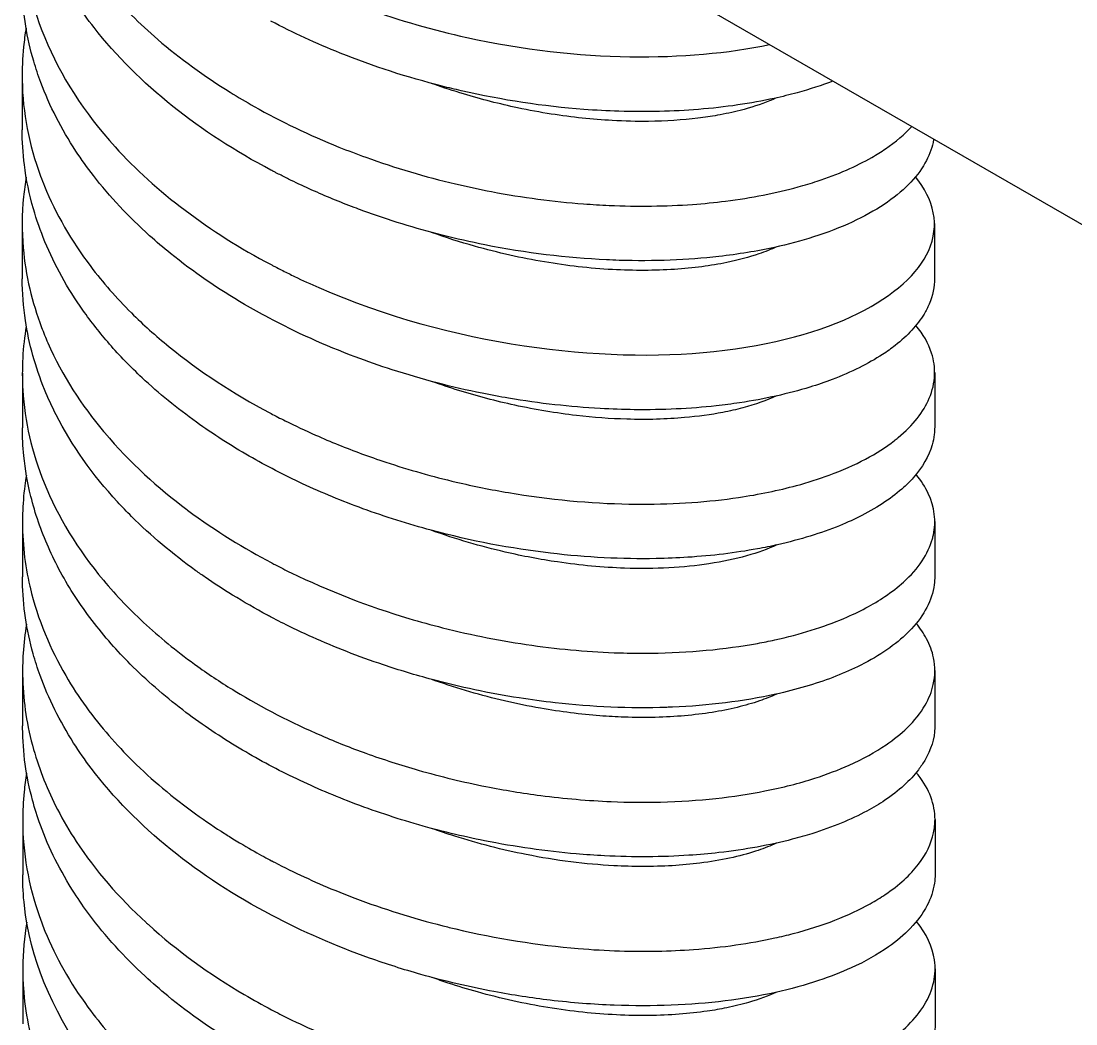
# Model space of a CAD drawing. Header units: millimetres. Extents: x 129 to 6329, y 33 to 3553.
# Drawn here: x 5158.98 to 5182.1, y 3242.32 to 3264.31 of the extents above; entities that cross this region are included whole.
import ezdxf

# ---------------------------------------------------------------- set-up
doc = ezdxf.new("R2010")
doc.units = ezdxf.units.MM
doc.layers.add('vistasIsometricas', color=255, linetype='Continuous')

msp = doc.modelspace()

# ---------------------------------------------------------------- linework, layer by layer
at = {"layer": 'vistasIsometricas', "extrusion": (1e-16, 0.816497, 0.57735)}
for p, q in [((5204.32, 3247.118), (5161.894, 3271.572)), ((5159.004, 3263.123), (5159.005, 3261.927)), ((5159.006, 3259.856), (5159.007, 3258.66)), ((5179.006, 3259.87), (5179.007, 3258.674)), ((5159.009, 3256.588), (5159.009, 3255.392)), ((5179.009, 3256.603), (5179.009, 3255.407)), ((5176.51, 3254.289), (5176.51, 3254.289)), ((5159.011, 3253.321), (5159.012, 3252.125)), ((5179.011, 3253.336), (5179.012, 3252.14)), ((5176.513, 3251.021), (5176.513, 3251.022)), ((5159.013, 3250.054), (5159.014, 3248.858)), ((5179.013, 3250.068), (5179.014, 3248.872)), ((5159.016, 3246.786), (5159.017, 3245.59)), ((5179.016, 3246.801), (5179.017, 3245.605)), ((5176.517, 3244.487), (5176.517, 3244.487)), ((5159.018, 3243.519), (5159.019, 3242.323)), ((5179.018, 3243.533), (5179.019, 3242.338))]:
    msp.add_line(p, q, dxfattribs=at)
at = {"layer": 'vistasIsometricas'}
for points, knots in [([(5159.086, 3270.694), (5159.078, 3270.648), (5159.071, 3270.602), (5159.015, 3270.219), (5158.994, 3269.88), (5159.007, 3269.184), (5159.045, 3268.828), (5159.224, 3267.907), (5159.413, 3267.348), (5159.802, 3266.546), (5159.945, 3266.291), (5160.333, 3265.679), (5160.596, 3265.327), (5161.052, 3264.8), (5161.223, 3264.618), (5161.586, 3264.257), (5161.778, 3264.079), (5162.463, 3263.49), (5162.995, 3263.103), (5163.737, 3262.642), (5163.912, 3262.539), (5164.68, 3262.106), (5165.303, 3261.809), (5166.144, 3261.47), (5166.341, 3261.395), (5167.184, 3261.091), (5167.842, 3260.897), (5168.769, 3260.678), (5169.033, 3260.621), (5169.976, 3260.442), (5170.652, 3260.352), (5171.501, 3260.288), (5171.687, 3260.277), (5172.504, 3260.241), (5173.117, 3260.249), (5173.947, 3260.309), (5174.189, 3260.333), (5174.996, 3260.434), (5175.529, 3260.539), (5176.159, 3260.712), (5176.299, 3260.755), (5176.887, 3260.949), (5177.288, 3261.125), (5177.737, 3261.382), (5177.837, 3261.445), (5178.157, 3261.663), (5178.349, 3261.827), (5178.506, 3261.998)], [0.986588, 0.986588, 0.986588, 0.986588, 0.995663, 0.995663, 1.062539, 1.062539, 1.132872, 1.132872, 1.24574, 1.24574, 1.29946, 1.29946, 1.377256, 1.377256, 1.420042, 1.420042, 1.463668, 1.463668, 1.568956, 1.568956, 1.60051, 1.60051, 1.705451, 1.705451, 1.737147, 1.737147, 1.839999, 1.839999, 1.880782, 1.880782, 1.986033, 1.986033, 2.015789, 2.015789, 2.11807, 2.11807, 2.161433, 2.161433, 2.266738, 2.266738, 2.298101, 2.298101, 2.4029, 2.4029, 2.435297, 2.435297, 2.513008, 2.513008, 2.513008, 2.513008]), ([(5164.459, 3261.042), (5163.681, 3261.452), (5162.958, 3261.92), (5161.645, 3262.969), (5161.064, 3263.548), (5160.44, 3264.349), (5160.307, 3264.534), (5159.873, 3265.194), (5159.62, 3265.683), (5159.365, 3266.352), (5159.308, 3266.521), (5159.106, 3267.21), (5159.02, 3267.737), (5159.001, 3268.332), (5159, 3268.397), (5159, 3268.462)], [0.000013, 0.000013, 0.000013, 0.000013, 0.135193, 0.135193, 0.2734971, 0.2734971, 0.3140471, 0.3140471, 0.4161274, 0.4161274, 0.450289, 0.450289, 0.5546944, 0.5546944, 0.5675356, 0.5675356, 0.5675356, 0.5675356]), ([(5159.09, 3267.425), (5159.036, 3267.11), (5159.006, 3266.791), (5159.002, 3266.47), (5158.981, 3264.793), (5159.673, 3263.059), (5161.043, 3261.55), (5161.933, 3260.57), (5163.103, 3259.686), (5164.46, 3258.971)], [0.10595184, 0.10595184, 0.10595184, 0.10595184, 0.106244967, 0.106244967, 0.106244967, 0.107775212, 0.107775212, 0.107775212, 0.108768727, 0.108768727, 0.108768727, 0.108768727]), ([(5164.456, 3265.506), (5165.806, 3264.794), (5167.289, 3264.275), (5168.753, 3263.95), (5171.221, 3263.403), (5173.592, 3263.424), (5175.389, 3263.793)], [0.097208004, 0.097208004, 0.097208004, 0.097208004, 0.098245838, 0.098245838, 0.098245838, 0.099995369, 0.099995369, 0.099995369, 0.099995369]), ([(5179.007, 3258.674), (5179.007, 3258.483), (5178.967, 3258.291), (5178.855, 3258.03), (5178.818, 3257.958), (5178.63, 3257.646), (5178.418, 3257.414), (5178.056, 3257.13), (5177.963, 3257.063), (5177.553, 3256.796), (5177.184, 3256.612), (5176.605, 3256.392), (5176.441, 3256.335), (5175.803, 3256.14), (5175.288, 3256.024), (5174.564, 3255.915), (5174.392, 3255.893), (5173.649, 3255.812), (5173.048, 3255.783), (5172.177, 3255.793), (5171.927, 3255.801), (5171.019, 3255.852), (5170.347, 3255.926), (5169.475, 3256.074), (5169.282, 3256.11), (5168.428, 3256.283), (5167.768, 3256.455), (5166.845, 3256.752), (5166.573, 3256.847), (5165.649, 3257.195), (5165.014, 3257.481), (5164.231, 3257.897), (5164.054, 3257.996), (5163.3, 3258.438), (5162.756, 3258.811), (5162.099, 3259.342), (5161.947, 3259.471), (5161.337, 3260.02), (5160.923, 3260.461), (5160.43, 3261.1), (5160.302, 3261.278), (5159.864, 3261.945), (5159.606, 3262.448), (5159.356, 3263.119), (5159.304, 3263.274), (5159.109, 3263.941), (5159.025, 3264.459), (5159.004, 3265.052), (5159.002, 3265.123), (5159.002, 3265.195)], [2.189506, 2.189506, 2.189506, 2.189506, 2.270039, 2.270039, 2.301194, 2.301194, 2.405811, 2.405811, 2.439046, 2.439046, 2.542406, 2.542406, 2.580996, 2.580996, 2.685913, 2.685913, 2.71773, 2.71773, 2.820621, 2.820621, 2.861233, 2.861233, 2.966467, 2.966467, 2.996368, 2.996368, 3.098687, 3.098687, 3.141872, 3.141872, 3.247186, 3.247186, 3.278418, 3.278418, 3.383107, 3.383107, 3.416021, 3.416021, 3.519274, 3.519274, 3.558323, 3.558323, 3.66333, 3.66333, 3.69468, 3.69468, 3.797423, 3.797423, 3.811522, 3.811522, 3.811522, 3.811522]), ([(5159.09, 3264.158), (5159.067, 3264.021), (5159.049, 3263.883), (5159.035, 3263.745), (5159.01, 3263.501), (5159, 3263.256), (5159.005, 3263.012), (5159.018, 3262.305), (5159.154, 3261.599), (5159.407, 3260.912), (5159.435, 3260.839), (5159.463, 3260.766), (5159.493, 3260.693), (5159.741, 3260.084), (5160.083, 3259.493), (5160.507, 3258.931), (5160.773, 3258.579), (5161.071, 3258.239), (5161.399, 3257.913), (5161.657, 3257.656), (5161.932, 3257.408), (5162.224, 3257.171), (5162.887, 3256.631), (5163.632, 3256.143), (5164.434, 3255.719), (5164.443, 3255.714), (5164.453, 3255.709), (5164.463, 3255.703)], [0.110019068, 0.110019068, 0.110019068, 0.110019068, 0.110213808, 0.110213808, 0.110213808, 0.110557564, 0.110557564, 0.110557564, 0.111552441, 0.111552441, 0.111552441, 0.111658897, 0.111658897, 0.111658897, 0.112547323, 0.112547323, 0.112547323, 0.113103985, 0.113103985, 0.113103985, 0.113542223, 0.113542223, 0.113542223, 0.114537099, 0.114537099, 0.114537099, 0.114549073, 0.114549073, 0.114549073, 0.114549073]), ([(5176.777, 3262.994), (5176.533, 3262.9), (5176.271, 3262.815), (5175.993, 3262.739), (5175.832, 3262.695), (5175.665, 3262.653), (5175.493, 3262.616), (5174.979, 3262.503), (5174.421, 3262.421), (5173.829, 3262.373), (5173.274, 3262.328), (5172.69, 3262.313), (5172.088, 3262.332), (5171.833, 3262.34), (5171.575, 3262.353), (5171.315, 3262.373), (5170.438, 3262.44), (5169.533, 3262.575), (5168.632, 3262.782), (5168.492, 3262.814), (5168.352, 3262.847), (5168.212, 3262.883), (5167.453, 3263.075), (5166.702, 3263.318), (5165.976, 3263.609), (5165.454, 3263.818), (5164.945, 3264.052), (5164.457, 3264.31)], [0.895662611, 0.895662611, 0.895662611, 0.895662611, 0.896091602, 0.896091602, 0.896091602, 0.896340923, 0.896340923, 0.896340923, 0.89708649, 0.89708649, 0.89708649, 0.897786004, 0.897786004, 0.897786004, 0.898081373, 0.898081373, 0.898081373, 0.899076247, 0.899076247, 0.899076247, 0.899231086, 0.899231086, 0.899231086, 0.90007113, 0.90007113, 0.90007113, 0.900676167, 0.900676167, 0.900676167, 0.900676167]), ([(5175.539, 3262.626), (5175.491, 3262.604), (5175.442, 3262.583), (5175.197, 3262.482), (5174.98, 3262.412), (5174.585, 3262.311), (5174.419, 3262.275), (5174.108, 3262.22), (5173.965, 3262.199), (5173.48, 3262.14), (5173.117, 3262.116), (5172.477, 3262.108), (5172.211, 3262.114), (5171.508, 3262.153), (5171.061, 3262.2), (5170.36, 3262.31), (5170.114, 3262.356), (5169.472, 3262.492), (5169.075, 3262.593), (5168.461, 3262.778), (5168.243, 3262.85), (5168.009, 3262.933), (5167.993, 3262.939), (5167.976, 3262.945)], [-3.7185863, -3.7185863, -3.7185863, -3.7185863, -3.7031921, -3.7031921, -3.6445833, -3.6445833, -3.6060082, -3.6060082, -3.5756068, -3.5756068, -3.5057212, -3.5057212, -3.4587055, -3.4587055, -3.3846746, -3.3846746, -3.3450973, -3.3450973, -3.2823268, -3.2823268, -3.2476945, -3.2476945, -3.2450183, -3.2450183, -3.2450183, -3.2450183]), ([(5179.009, 3255.407), (5179.009, 3255.353), (5179.006, 3255.3), (5178.991, 3255.17), (5178.976, 3255.094), (5178.883, 3254.77), (5178.743, 3254.527), (5178.476, 3254.226), (5178.408, 3254.158), (5178.089, 3253.866), (5177.779, 3253.657), (5177.258, 3253.391), (5177.096, 3253.317), (5176.52, 3253.082), (5176.065, 3252.941), (5175.422, 3252.796), (5175.274, 3252.766), (5174.644, 3252.65), (5174.133, 3252.588), (5173.368, 3252.538), (5173.136, 3252.529), (5172.158, 3252.511), (5171.381, 3252.549), (5169.722, 3252.745), (5168.844, 3252.911), (5167.468, 3253.281), (5166.966, 3253.439), (5166.023, 3253.784), (5165.581, 3253.966), (5164.75, 3254.354), (5164.36, 3254.556), (5163.579, 3255.004), (5163.193, 3255.252), (5162.4, 3255.821), (5162.002, 3256.146), (5161.38, 3256.728), (5161.141, 3256.975), (5160.71, 3257.469), (5160.516, 3257.716), (5159.996, 3258.453), (5159.717, 3258.956), (5159.406, 3259.71), (5159.322, 3259.949), (5159.161, 3260.511), (5159.094, 3260.835), (5159.021, 3261.415), (5159.005, 3261.671), (5159.005, 3261.927)], [0.567322, 0.567322, 0.567322, 0.567322, 0.589794, 0.589794, 0.621871, 0.621871, 0.726733, 0.726733, 0.758183, 0.758183, 0.863477, 0.863477, 0.906959, 0.906959, 1.009212, 1.009212, 1.038799, 1.038799, 1.132439, 1.132439, 1.172043, 1.172043, 1.296746, 1.296746, 1.432069, 1.432069, 1.510852, 1.510852, 1.582952, 1.582952, 1.650357, 1.650357, 1.722588, 1.722588, 1.806482, 1.806482, 1.864849, 1.864849, 1.920006, 1.920006, 2.026002, 2.026002, 2.074429, 2.074429, 2.138818, 2.138818, 2.189354, 2.189354, 2.189354, 2.189354]), ([(5178.987, 3261.72), (5178.983, 3261.697), (5178.978, 3261.673), (5178.973, 3261.65), (5178.94, 3261.496), (5178.881, 3261.344), (5178.796, 3261.194), (5178.613, 3260.872), (5178.31, 3260.565), (5177.898, 3260.29), (5177.486, 3260.015), (5176.965, 3259.772), (5176.353, 3259.577), (5176.084, 3259.491), (5175.797, 3259.415), (5175.495, 3259.348), (5175.112, 3259.264), (5174.703, 3259.197), (5174.275, 3259.148), (5173.591, 3259.071), (5172.855, 3259.041), (5172.09, 3259.064), (5171.998, 3259.067), (5171.906, 3259.071), (5171.814, 3259.075), (5170.949, 3259.116), (5170.049, 3259.225), (5169.148, 3259.404), (5168.837, 3259.466), (5168.525, 3259.537), (5168.214, 3259.616), (5167.626, 3259.765), (5167.042, 3259.944), (5166.472, 3260.153), (5166.409, 3260.175), (5166.347, 3260.199), (5166.284, 3260.222), (5165.969, 3260.341), (5165.659, 3260.47), (5165.354, 3260.606), (5165.202, 3260.675), (5165.051, 3260.745), (5164.902, 3260.818), (5164.827, 3260.854), (5164.753, 3260.891), (5164.679, 3260.929), (5164.642, 3260.947), (5164.605, 3260.966), (5164.569, 3260.985), (5164.546, 3260.997), (5164.523, 3261.009), (5164.5, 3261.021), (5164.486, 3261.028), (5164.461, 3261.041), (5164.459, 3261.042)], [0.887599714, 0.887599714, 0.887599714, 0.887599714, 0.887670454, 0.887670454, 0.887670454, 0.888132626, 0.888132626, 0.888132626, 0.889127496, 0.889127496, 0.889127496, 0.890122369, 0.890122369, 0.890122369, 0.890560625, 0.890560625, 0.890560625, 0.891117269, 0.891117269, 0.891117269, 0.892005711, 0.892005711, 0.892005711, 0.892112139, 0.892112139, 0.892112139, 0.893107014, 0.893107014, 0.893107014, 0.893450796, 0.893450796, 0.893450796, 0.894101902, 0.894101902, 0.894101902, 0.894173339, 0.894173339, 0.894173339, 0.89453461, 0.89453461, 0.89453461, 0.894715246, 0.894715246, 0.894715246, 0.894805564, 0.894805564, 0.894805564, 0.894850723, 0.894850723, 0.894850723, 0.894878959, 0.894878959, 0.894878959, 0.894895882, 0.894895882, 0.894895882, 0.894895882]), ([(5159.093, 3260.891), (5159.068, 3260.746), (5159.049, 3260.602), (5159.035, 3260.459), (5158.998, 3260.078), (5158.997, 3259.705), (5159.028, 3259.342), (5159.08, 3258.727), (5159.222, 3258.142), (5159.429, 3257.595), (5159.472, 3257.481), (5159.518, 3257.368), (5159.567, 3257.256), (5159.884, 3256.533), (5160.312, 3255.883), (5160.791, 3255.309), (5160.798, 3255.301), (5160.805, 3255.293), (5160.811, 3255.286), (5161.367, 3254.625), (5161.991, 3254.068), (5162.613, 3253.602), (5162.619, 3253.597), (5162.625, 3253.592), (5162.631, 3253.588), (5163.259, 3253.119), (5163.886, 3252.742), (5164.465, 3252.436)], [0.112661542, 0.112661542, 0.112661542, 0.112661542, 0.112920022, 0.112920022, 0.112920022, 0.113607846, 0.113607846, 0.113607846, 0.114772357, 0.114772357, 0.114772357, 0.115016169, 0.115016169, 0.115016169, 0.11660259, 0.11660259, 0.11660259, 0.116624693, 0.116624693, 0.116624693, 0.118458858, 0.118458858, 0.118458858, 0.118477029, 0.118477029, 0.118477029, 0.120329365, 0.120329365, 0.120329365, 0.120329365]), ([(5164.46, 3258.971), (5164.48, 3258.961), (5164.503, 3258.948), (5164.524, 3258.937), (5164.546, 3258.926), (5164.567, 3258.915), (5164.589, 3258.904), (5164.632, 3258.882), (5164.675, 3258.86), (5164.718, 3258.838), (5164.804, 3258.795), (5164.891, 3258.752), (5164.978, 3258.71), (5165.153, 3258.626), (5165.329, 3258.545), (5165.507, 3258.468), (5168.427, 3257.192), (5171.699, 3256.805), (5174.167, 3257.065), (5176.755, 3257.337), (5178.434, 3258.281), (5178.877, 3259.279), (5179.123, 3259.834), (5178.998, 3260.396), (5178.587, 3260.898)], [0.108768727, 0.108768727, 0.108768727, 0.108768727, 0.108782794, 0.108782794, 0.108782794, 0.10879686, 0.10879686, 0.10879686, 0.108824994, 0.108824994, 0.108824994, 0.108881261, 0.108881261, 0.108881261, 0.108993795, 0.108993795, 0.108993795, 0.110841659, 0.110841659, 0.110841659, 0.112778922, 0.112778922, 0.112778922, 0.113854681, 0.113854681, 0.113854681, 0.113854681]), ([(5175.541, 3259.359), (5175.423, 3259.304), (5175.295, 3259.253), (5174.944, 3259.133), (5174.709, 3259.069), (5174.104, 3258.944), (5173.718, 3258.893), (5172.876, 3258.838), (5172.421, 3258.835), (5171.699, 3258.875), (5171.448, 3258.896), (5170.952, 3258.953), (5170.707, 3258.987), (5169.952, 3259.114), (5169.437, 3259.229), (5168.606, 3259.464), (5168.291, 3259.565), (5167.978, 3259.677)], [-6.8315888, -6.8315888, -6.8315888, -6.8315888, -6.7933921, -6.7933921, -6.7344806, -6.7344806, -6.6540467, -6.6540467, -6.5717981, -6.5717981, -6.5296621, -6.5296621, -6.4896016, -6.4896016, -6.4078984, -6.4078984, -6.3578935, -6.3578935, -6.3578935, -6.3578935]), ([(5164.466, 3251.24), (5164.452, 3251.248), (5164.408, 3251.271), (5164.38, 3251.286), (5164.118, 3251.426), (5163.863, 3251.573), (5163.615, 3251.726), (5163.41, 3251.851), (5163.211, 3251.981), (5163.017, 3252.116), (5162.949, 3252.162), (5162.882, 3252.21), (5162.815, 3252.258), (5162.301, 3252.627), (5161.827, 3253.026), (5161.402, 3253.45), (5161.297, 3253.554), (5161.195, 3253.66), (5161.096, 3253.768), (5160.545, 3254.366), (5160.09, 3255.008), (5159.75, 3255.677), (5159.657, 3255.859), (5159.572, 3256.044), (5159.496, 3256.23), (5159.294, 3256.725), (5159.153, 3257.233), (5159.076, 3257.744), (5159.03, 3258.049), (5159.007, 3258.354), (5159.007, 3258.66)], [0.877554842, 0.877554842, 0.877554842, 0.877554842, 0.877590622, 0.877590622, 0.877590622, 0.877916111, 0.877916111, 0.877916111, 0.878183859, 0.878183859, 0.878183859, 0.878277382, 0.878277382, 0.878277382, 0.878999924, 0.878999924, 0.878999924, 0.879178731, 0.879178731, 0.879178731, 0.880173595, 0.880173595, 0.880173595, 0.880445009, 0.880445009, 0.880445009, 0.881168475, 0.881168475, 0.881168475, 0.881598385, 0.881598385, 0.881598385, 0.881598385]), ([(5159.095, 3257.624), (5159.017, 3257.158), (5158.991, 3256.689), (5159.061, 3255.533), (5159.218, 3254.85), (5159.787, 3253.441), (5160.224, 3252.725), (5161.07, 3251.71), (5161.387, 3251.381), (5162.079, 3250.747), (5162.455, 3250.444), (5163.118, 3249.971), (5163.391, 3249.791), (5164.27, 3249.256), (5164.904, 3248.93), (5165.885, 3248.505), (5166.21, 3248.376), (5166.918, 3248.121), (5167.302, 3247.997), (5168.181, 3247.746), (5168.676, 3247.626), (5169.573, 3247.448), (5169.974, 3247.383), (5170.895, 3247.263), (5171.412, 3247.219), (5172.285, 3247.182), (5172.646, 3247.179), (5173.417, 3247.198), (5173.822, 3247.225), (5174.586, 3247.307), (5174.945, 3247.362), (5175.677, 3247.507), (5176.043, 3247.601), (5176.65, 3247.796), (5176.902, 3247.892), (5177.438, 3248.132), (5177.708, 3248.281), (5178.117, 3248.56), (5178.271, 3248.685), (5178.568, 3248.973), (5178.7, 3249.139), (5178.884, 3249.458), (5178.944, 3249.609), (5179.023, 3249.958), (5179.025, 3250.156), (5178.954, 3250.492), (5178.903, 3250.631), (5178.769, 3250.882), (5178.694, 3250.994), (5178.604, 3251.104)], [0.986357, 0.986357, 0.986357, 0.986357, 1.078841, 1.078841, 1.214679, 1.214679, 1.367077, 1.367077, 1.444805, 1.444805, 1.523408, 1.523408, 1.575024, 1.575024, 1.684104, 1.684104, 1.736778, 1.736778, 1.797217, 1.797217, 1.873917, 1.873917, 1.936038, 1.936038, 2.017851, 2.017851, 2.077299, 2.077299, 2.147879, 2.147879, 2.21573, 2.21573, 2.293278, 2.293278, 2.354836, 2.354836, 2.435478, 2.435478, 2.495391, 2.495391, 2.569247, 2.569247, 2.633644, 2.633644, 2.716414, 2.716414, 2.775543, 2.775543, 2.824715, 2.824715, 2.824715, 2.824715]), ([(5164.463, 3255.703), (5164.546, 3255.659), (5164.667, 3255.597), (5164.771, 3255.546), (5164.989, 3255.437), (5165.211, 3255.332), (5165.436, 3255.233), (5165.767, 3255.086), (5166.104, 3254.951), (5166.444, 3254.825), (5166.62, 3254.761), (5166.798, 3254.699), (5166.976, 3254.64), (5167.486, 3254.47), (5168.003, 3254.325), (5168.519, 3254.203), (5168.902, 3254.113), (5169.285, 3254.036), (5169.665, 3253.971), (5170.57, 3253.817), (5171.461, 3253.736), (5172.306, 3253.721), (5172.399, 3253.719), (5172.49, 3253.718), (5172.581, 3253.718), (5173.337, 3253.717), (5174.052, 3253.769), (5174.708, 3253.865), (5175.161, 3253.932), (5175.585, 3254.02), (5175.977, 3254.127), (5176.231, 3254.195), (5176.471, 3254.272), (5176.696, 3254.355), (5177.276, 3254.569), (5177.757, 3254.827), (5178.125, 3255.111), (5178.153, 3255.133), (5178.181, 3255.156), (5178.208, 3255.178), (5178.537, 3255.449), (5178.765, 3255.741), (5178.891, 3256.04), (5178.962, 3256.208), (5179.001, 3256.379), (5179.007, 3256.549), (5179.014, 3256.711), (5178.991, 3256.873), (5178.94, 3257.032), (5178.873, 3257.24), (5178.759, 3257.444), (5178.599, 3257.638)], [0.114549073, 0.114549073, 0.114549073, 0.114549073, 0.114652402, 0.114652402, 0.114652402, 0.11487084, 0.11487084, 0.11487084, 0.115192606, 0.115192606, 0.115192606, 0.115358992, 0.115358992, 0.115358992, 0.115836138, 0.115836138, 0.115836138, 0.116189527, 0.116189527, 0.116189527, 0.117031299, 0.117031299, 0.117031299, 0.117123202, 0.117123202, 0.117123202, 0.117884797, 0.117884797, 0.117884797, 0.118410267, 0.118410267, 0.118410267, 0.118750529, 0.118750529, 0.118750529, 0.119629008, 0.119629008, 0.119629008, 0.119697331, 0.119697331, 0.119697331, 0.120520836, 0.120520836, 0.120520836, 0.120984396, 0.120984396, 0.120984396, 0.121426658, 0.121426658, 0.121426658, 0.122003909, 0.122003909, 0.122003909, 0.122003909]), ([(5175.544, 3256.091), (5175.328, 3255.992), (5175.079, 3255.904), (5174.662, 3255.793), (5174.516, 3255.76), (5174.103, 3255.68), (5173.823, 3255.642), (5173.131, 3255.58), (5172.706, 3255.568), (5171.903, 3255.592), (5171.534, 3255.618), (5170.713, 3255.714), (5170.261, 3255.789), (5169.395, 3255.976), (5168.984, 3256.084), (5168.376, 3256.273), (5168.177, 3256.339), (5167.98, 3256.41)], [-7.4536313, -7.4536313, -7.4536313, -7.4536313, -7.3840458, -7.3840458, -7.3495131, -7.3495131, -7.2906219, -7.2906219, -7.2120391, -7.2120391, -7.1494236, -7.1494236, -7.0764444, -7.0764444, -7.0115208, -7.0115208, -6.9799334, -6.9799334, -6.9799334, -6.9799334]), ([(5179.014, 3248.872), (5179.014, 3248.855), (5179.014, 3248.838), (5179.004, 3248.576), (5178.929, 3248.334), (5178.75, 3248.03), (5178.704, 3247.962), (5178.472, 3247.659), (5178.225, 3247.433), (5177.794, 3247.144), (5177.663, 3247.066), (5177.175, 3246.803), (5176.771, 3246.635), (5176.178, 3246.45), (5176.035, 3246.409), (5175.394, 3246.242), (5174.856, 3246.143), (5174.065, 3246.054), (5173.846, 3246.034), (5173.031, 3245.981), (5172.41, 3245.976), (5171.563, 3246.019), (5171.356, 3246.033), (5170.487, 3246.108), (5169.814, 3246.204), (5168.895, 3246.388), (5168.653, 3246.441), (5168.138, 3246.566), (5167.866, 3246.638), (5167.102, 3246.862), (5166.615, 3247.027), (5165.704, 3247.382), (5165.281, 3247.567), (5164.462, 3247.968), (5164.069, 3248.183), (5163.282, 3248.661), (5162.893, 3248.926), (5162.111, 3249.523), (5161.727, 3249.859), (5161.23, 3250.357), (5161.09, 3250.506), (5160.662, 3250.992), (5160.398, 3251.338), (5159.938, 3252.045), (5159.742, 3252.405), (5159.417, 3253.139), (5159.289, 3253.512), (5159.122, 3254.184), (5159.071, 3254.48), (5159.02, 3254.983), (5159.01, 3255.188), (5159.009, 3255.392)], [0.567442, 0.567442, 0.567442, 0.567442, 0.574716, 0.574716, 0.677076, 0.677076, 0.706714, 0.706714, 0.811988, 0.811988, 0.853068, 0.853068, 0.955851, 0.955851, 0.987336, 0.987336, 1.092314, 1.092314, 1.131231, 1.131231, 1.234513, 1.234513, 1.26752, 1.26752, 1.372184, 1.372184, 1.409689, 1.409689, 1.451958, 1.451958, 1.529097, 1.529097, 1.599086, 1.599086, 1.668199, 1.668199, 1.742867, 1.742867, 1.827074, 1.827074, 1.86195, 1.86195, 1.938823, 1.938823, 2.014405, 2.014405, 2.089918, 2.089918, 2.148788, 2.148788, 2.189224, 2.189224, 2.189224, 2.189224]), ([(5164.465, 3252.436), (5164.475, 3252.431), (5164.518, 3252.408), (5164.544, 3252.395), (5164.661, 3252.334), (5164.779, 3252.274), (5164.899, 3252.216), (5165.72, 3251.816), (5166.592, 3251.479), (5167.483, 3251.213), (5167.728, 3251.14), (5167.974, 3251.072), (5168.221, 3251.009), (5168.872, 3250.844), (5169.529, 3250.716), (5170.179, 3250.624), (5170.829, 3250.532), (5171.473, 3250.478), (5172.096, 3250.458), (5172.33, 3250.451), (5172.561, 3250.449), (5172.789, 3250.451), (5173.623, 3250.461), (5174.411, 3250.536), (5175.125, 3250.667), (5175.253, 3250.69), (5175.378, 3250.715), (5175.502, 3250.742), (5176.064, 3250.866), (5176.573, 3251.025), (5177.016, 3251.213), (5177.358, 3251.358), (5177.66, 3251.519), (5177.919, 3251.694), (5178.069, 3251.795), (5178.205, 3251.901), (5178.326, 3252.01), (5178.654, 3252.307), (5178.867, 3252.63), (5178.959, 3252.96), (5178.967, 3252.988), (5178.974, 3253.016), (5178.98, 3253.044), (5179.045, 3253.346), (5179.008, 3253.654), (5178.869, 3253.951), (5178.803, 3254.094), (5178.713, 3254.234), (5178.601, 3254.371)], [0.120329367, 0.120329367, 0.120329367, 0.120329367, 0.120361973, 0.120361973, 0.120361973, 0.120506342, 0.120506342, 0.120506342, 0.121501215, 0.121501215, 0.121501215, 0.121774453, 0.121774453, 0.121774453, 0.122496094, 0.122496094, 0.122496094, 0.123219541, 0.123219541, 0.123219541, 0.123490967, 0.123490967, 0.123490967, 0.124485834, 0.124485834, 0.124485834, 0.124664629, 0.124664629, 0.124664629, 0.125480711, 0.125480711, 0.125480711, 0.126109716, 0.126109716, 0.126109716, 0.126475594, 0.126475594, 0.126475594, 0.127470461, 0.127470461, 0.127470461, 0.127554804, 0.127554804, 0.127554804, 0.128465333, 0.128465333, 0.128465333, 0.128902271, 0.128902271, 0.128902271, 0.128902271]), ([(5159.098, 3254.357), (5159.084, 3254.278), (5159.073, 3254.2), (5159.063, 3254.122), (5159.036, 3253.915), (5159.02, 3253.711), (5159.014, 3253.51), (5158.998, 3252.984), (5159.05, 3252.481), (5159.153, 3252.006), (5159.161, 3251.969), (5159.169, 3251.931), (5159.178, 3251.895), (5159.346, 3251.181), (5159.625, 3250.534), (5159.96, 3249.96), (5160.1, 3249.718), (5160.251, 3249.489), (5160.408, 3249.273), (5160.73, 3248.828), (5161.078, 3248.436), (5161.424, 3248.093), (5161.644, 3247.874), (5161.865, 3247.676), (5162.079, 3247.495), (5162.581, 3247.072), (5163.049, 3246.747), (5163.439, 3246.499), (5163.477, 3246.475), (5163.514, 3246.452), (5163.55, 3246.429), (5163.961, 3246.173), (5164.276, 3246.004), (5164.47, 3245.901)], [0.122450322, 0.122450322, 0.122450322, 0.122450322, 0.12258292, 0.12258292, 0.12258292, 0.122935519, 0.122935519, 0.122935519, 0.123858092, 0.123858092, 0.123858092, 0.123930463, 0.123930463, 0.123930463, 0.125330343, 0.125330343, 0.125330343, 0.125920352, 0.125920352, 0.125920352, 0.127135406, 0.127135406, 0.127135406, 0.12791024, 0.12791024, 0.12791024, 0.129725741, 0.129725741, 0.129725741, 0.129900128, 0.129900128, 0.129900128, 0.131890016, 0.131890016, 0.131890016, 0.131890016]), ([(5175.546, 3252.824), (5175.352, 3252.735), (5175.132, 3252.655), (5174.636, 3252.515), (5174.36, 3252.456), (5173.509, 3252.328), (5172.885, 3252.292), (5171.739, 3252.331), (5171.246, 3252.376), (5170.364, 3252.506), (5169.981, 3252.578), (5169.057, 3252.793), (5168.516, 3252.951), (5167.982, 3253.143)], [-8.0766285, -8.0766285, -8.0766285, -8.0766285, -8.0140838, -8.0140838, -7.9501352, -7.9501352, -7.8318198, -7.8318198, -7.7494361, -7.7494361, -7.6881667, -7.6881667, -7.6026352, -7.6026352, -7.6026352, -7.6026352]), ([(5164.471, 3244.705), (5163.671, 3245.127), (5162.93, 3245.608), (5161.591, 3246.69), (5161.003, 3247.288), (5160.382, 3248.109), (5160.253, 3248.294), (5159.827, 3248.961), (5159.581, 3249.456), (5159.341, 3250.121), (5159.29, 3250.279), (5159.1, 3250.962), (5159.022, 3251.491), (5159.012, 3252.057), (5159.012, 3252.091), (5159.012, 3252.125)], [0.0000161, 0.0000161, 0.0000161, 0.0000161, 0.1388909, 0.1388909, 0.2806852, 0.2806852, 0.3210322, 0.3210322, 0.4239825, 0.4239825, 0.4559895, 0.4559895, 0.5608657, 0.5608657, 0.5675713, 0.5675713, 0.5675713, 0.5675713]), ([(5179.012, 3252.14), (5179.012, 3252.077), (5179.007, 3252.014), (5178.999, 3251.952), (5178.952, 3251.612), (5178.778, 3251.284), (5178.501, 3250.986), (5178.46, 3250.942), (5178.416, 3250.898), (5178.37, 3250.854), (5178.092, 3250.592), (5177.733, 3250.356), (5177.314, 3250.152), (5176.972, 3249.986), (5176.59, 3249.841), (5176.18, 3249.72), (5175.968, 3249.657), (5175.749, 3249.601), (5175.523, 3249.551), (5174.814, 3249.394), (5174.046, 3249.3), (5173.26, 3249.268), (5173.219, 3249.266), (5173.178, 3249.265), (5173.137, 3249.263), (5172.325, 3249.236), (5171.497, 3249.273), (5170.688, 3249.364), (5170.422, 3249.394), (5170.158, 3249.429), (5169.898, 3249.47), (5169.24, 3249.573), (5168.602, 3249.71), (5167.993, 3249.873), (5167.625, 3249.971), (5167.268, 3250.079), (5166.924, 3250.195), (5166.373, 3250.379), (5165.855, 3250.583), (5165.373, 3250.799), (5165.055, 3250.941), (5164.753, 3251.089), (5164.466, 3251.24)], [0.8671787, 0.8671787, 0.8671787, 0.8671787, 0.86737681, 0.86737681, 0.86737681, 0.86846201, 0.86846201, 0.86846201, 0.86862415, 0.86862415, 0.86862415, 0.86960749, 0.86960749, 0.86960749, 0.87041028, 0.87041028, 0.87041028, 0.87082454, 0.87082454, 0.87082454, 0.87212851, 0.87212851, 0.87212851, 0.87219642, 0.87219642, 0.87219642, 0.87354124, 0.87354124, 0.87354124, 0.87398256, 0.87398256, 0.87398256, 0.87509555, 0.87509555, 0.87509555, 0.8757687, 0.8757687, 0.8757687, 0.87684509, 0.87684509, 0.87684509, 0.87755484, 0.87755484, 0.87755484, 0.87755484]), ([(5159.1, 3251.089), (5159.064, 3250.877), (5159.04, 3250.664), (5159.026, 3250.453), (5159.014, 3250.264), (5159.011, 3250.076), (5159.016, 3249.889), (5159.03, 3249.365), (5159.111, 3248.846), (5159.255, 3248.341), (5159.382, 3247.89), (5159.559, 3247.449), (5159.78, 3247.023), (5159.904, 3246.784), (5160.042, 3246.55), (5160.192, 3246.321), (5160.611, 3245.684), (5161.129, 3245.089), (5161.72, 3244.545), (5161.737, 3244.53), (5161.754, 3244.515), (5161.771, 3244.499), (5162.401, 3243.927), (5163.114, 3243.414), (5163.875, 3242.966), (5164.071, 3242.851), (5164.27, 3242.74), (5164.472, 3242.634)], [0.132218415, 0.132218415, 0.132218415, 0.132218415, 0.132558443, 0.132558443, 0.132558443, 0.132861102, 0.132861102, 0.132861102, 0.133707895, 0.133707895, 0.133707895, 0.134464205, 0.134464205, 0.134464205, 0.134887741, 0.134887741, 0.134887741, 0.136067307, 0.136067307, 0.136067307, 0.136100512, 0.136100512, 0.136100512, 0.137349154, 0.137349154, 0.137349154, 0.13767041, 0.13767041, 0.13767041, 0.13767041]), ([(5175.548, 3249.556), (5175.431, 3249.502), (5175.303, 3249.452), (5175.014, 3249.352), (5174.851, 3249.305), (5174.332, 3249.179), (5173.947, 3249.117), (5173.114, 3249.044), (5172.669, 3249.032), (5172.026, 3249.055), (5171.85, 3249.064), (5171.248, 3249.111), (5170.812, 3249.166), (5170.105, 3249.289), (5169.841, 3249.344), (5169.07, 3249.524), (5168.562, 3249.671), (5168.035, 3249.857), (5168.01, 3249.866), (5167.985, 3249.875)], [-6.208277, -6.208277, -6.208277, -6.208277, -6.1703116, -6.1703116, -6.1281864, -6.1281864, -6.0450106, -6.0450106, -5.9629459, -5.9629459, -5.9325595, -5.9325595, -5.8610089, -5.8610089, -5.8187768, -5.8187768, -5.7385775, -5.7385775, -5.7345965, -5.7345965, -5.7345965, -5.7345965]), ([(5179.019, 3242.338), (5179.019, 3242.143), (5178.978, 3241.949), (5178.857, 3241.672), (5178.811, 3241.586), (5178.603, 3241.263), (5178.384, 3241.033), (5178.01, 3240.751), (5177.913, 3240.684), (5177.49, 3240.419), (5177.114, 3240.238), (5176.526, 3240.023), (5176.361, 3239.969), (5175.718, 3239.779), (5175.198, 3239.667), (5174.465, 3239.564), (5174.288, 3239.543), (5173.535, 3239.468), (5172.929, 3239.443), (5172.057, 3239.46), (5171.811, 3239.47), (5170.905, 3239.527), (5170.233, 3239.607), (5169.357, 3239.761), (5169.159, 3239.8), (5168.298, 3239.981), (5167.638, 3240.158), (5166.722, 3240.462), (5166.457, 3240.557), (5165.542, 3240.91), (5164.911, 3241.199), (5164.136, 3241.62), (5163.965, 3241.717), (5163.224, 3242.159), (5162.688, 3242.533), (5162.025, 3243.077), (5161.859, 3243.222), (5161.239, 3243.794), (5160.831, 3244.244), (5160.364, 3244.872), (5160.254, 3245.03), (5159.841, 3245.672), (5159.591, 3246.171), (5159.339, 3246.864), (5159.281, 3247.046), (5159.092, 3247.752), (5159.019, 3248.28), (5159.014, 3248.826), (5159.014, 3248.842), (5159.014, 3248.858)], [2.189774, 2.189774, 2.189774, 2.189774, 2.271369, 2.271369, 2.308355, 2.308355, 2.412889, 2.412889, 2.446497, 2.446497, 2.549984, 2.549984, 2.588042, 2.588042, 2.692844, 2.692844, 2.725228, 2.725228, 2.828307, 2.828307, 2.868108, 2.868108, 2.97324, 2.97324, 3.003864, 3.003864, 3.106388, 3.106388, 3.14864, 3.14864, 3.25397, 3.25397, 3.284508, 3.284508, 3.388413, 3.388413, 3.424714, 3.424714, 3.529057, 3.529057, 3.563502, 3.563502, 3.667267, 3.667267, 3.704157, 3.704157, 3.808666, 3.808666, 3.811797, 3.811797, 3.811797, 3.811797]), ([(5159.102, 3247.822), (5159.079, 3247.684), (5159.061, 3247.546), (5159.047, 3247.408), (5159.026, 3247.2), (5159.015, 3246.991), (5159.016, 3246.782), (5159.017, 3246.075), (5159.14, 3245.368), (5159.382, 3244.68), (5159.42, 3244.571), (5159.461, 3244.463), (5159.505, 3244.356), (5159.739, 3243.782), (5160.056, 3243.223), (5160.448, 3242.69), (5160.731, 3242.304), (5161.054, 3241.931), (5161.411, 3241.576), (5161.639, 3241.349), (5161.881, 3241.129), (5162.136, 3240.916), (5162.713, 3240.436), (5163.354, 3239.996), (5164.043, 3239.603), (5164.114, 3239.563), (5164.185, 3239.523), (5164.257, 3239.483), (5164.28, 3239.471), (5164.302, 3239.459), (5164.325, 3239.447), (5164.338, 3239.439), (5164.352, 3239.432), (5164.366, 3239.425), (5164.384, 3239.415), (5164.402, 3239.405), (5164.42, 3239.396), (5164.438, 3239.386), (5164.47, 3239.369), (5164.475, 3239.367)], [0.138920764, 0.138920764, 0.138920764, 0.138920764, 0.139115502, 0.139115502, 0.139115502, 0.139409012, 0.139409012, 0.139409012, 0.140403887, 0.140403887, 0.140403887, 0.140560589, 0.140560589, 0.140560589, 0.14139877, 0.14139877, 0.14139877, 0.142005675, 0.142005675, 0.142005675, 0.142393655, 0.142393655, 0.142393655, 0.143270126, 0.143270126, 0.143270126, 0.143360444, 0.143360444, 0.143360444, 0.143388537, 0.143388537, 0.143388537, 0.143405603, 0.143405603, 0.143405603, 0.143428183, 0.143428183, 0.143428183, 0.143450762, 0.143450762, 0.143450762, 0.143450762]), ([(5164.47, 3245.901), (5164.473, 3245.9), (5164.514, 3245.878), (5164.536, 3245.867), (5164.964, 3245.644), (5165.406, 3245.439), (5165.86, 3245.253), (5166.004, 3245.194), (5166.149, 3245.137), (5166.295, 3245.081), (5166.925, 3244.843), (5167.573, 3244.64), (5168.225, 3244.475), (5168.32, 3244.451), (5168.414, 3244.428), (5168.509, 3244.405), (5169.409, 3244.192), (5170.316, 3244.049), (5171.195, 3243.976), (5171.501, 3243.95), (5171.803, 3243.933), (5172.101, 3243.924), (5172.66, 3243.906), (5173.204, 3243.917), (5173.723, 3243.955), (5174.359, 3244.001), (5174.958, 3244.087), (5175.506, 3244.208), (5175.644, 3244.238), (5175.778, 3244.27), (5175.908, 3244.304), (5176.561, 3244.475), (5177.13, 3244.698), (5177.593, 3244.957), (5177.71, 3245.022), (5177.82, 3245.089), (5177.924, 3245.159), (5178.23, 3245.365), (5178.475, 3245.589), (5178.654, 3245.824), (5178.824, 3246.045), (5178.934, 3246.276), (5178.984, 3246.509), (5179.005, 3246.607), (5179.016, 3246.705), (5179.016, 3246.803), (5179.015, 3247.135), (5178.892, 3247.467), (5178.65, 3247.781), (5178.636, 3247.799), (5178.621, 3247.818), (5178.606, 3247.836)], [0.131890028, 0.131890028, 0.131890028, 0.131890028, 0.131917474, 0.131917474, 0.131917474, 0.132444891, 0.132444891, 0.132444891, 0.132612563, 0.132612563, 0.132612563, 0.13333511, 0.13333511, 0.13333511, 0.133439763, 0.133439763, 0.133439763, 0.134434629, 0.134434629, 0.134434629, 0.134780204, 0.134780204, 0.134780204, 0.135429518, 0.135429518, 0.135429518, 0.136225299, 0.136225299, 0.136225299, 0.136424385, 0.136424385, 0.136424385, 0.137419253, 0.137419253, 0.137419253, 0.137670393, 0.137670393, 0.137670393, 0.138414137, 0.138414137, 0.138414137, 0.139115487, 0.139115487, 0.139115487, 0.139409014, 0.139409014, 0.139409014, 0.140403884, 0.140403884, 0.140403884, 0.14046299, 0.14046299, 0.14046299, 0.14046299]), ([(5175.551, 3246.289), (5175.53, 3246.28), (5175.51, 3246.271), (5175.364, 3246.207), (5175.228, 3246.156), (5174.73, 3245.995), (5174.321, 3245.906), (5173.472, 3245.799), (5173.048, 3245.773), (5172.395, 3245.774), (5172.187, 3245.78), (5171.36, 3245.824), (5170.713, 3245.904), (5169.533, 3246.139), (5169.01, 3246.273), (5168.321, 3246.492), (5168.154, 3246.548), (5167.988, 3246.608)], [-9.3218066, -9.3218066, -9.3218066, -9.3218066, -9.3152377, -9.3152377, -9.2760204, -9.2760204, -9.181017, -9.181017, -9.0998727, -9.0998727, -9.0632643, -9.0632643, -8.9573673, -8.9573673, -8.8745729, -8.8745729, -8.8479829, -8.8479829, -8.8479829, -8.8479829]), ([(5164.476, 3238.171), (5164.47, 3238.174), (5164.455, 3238.182), (5164.444, 3238.187), (5164.434, 3238.193), (5164.423, 3238.198), (5164.413, 3238.204), (5164.392, 3238.215), (5164.371, 3238.226), (5164.351, 3238.237), (5164.309, 3238.26), (5164.268, 3238.282), (5164.227, 3238.305), (5164.145, 3238.35), (5164.063, 3238.396), (5163.983, 3238.442), (5163.821, 3238.535), (5163.663, 3238.631), (5163.508, 3238.729), (5160.914, 3240.361), (5159.304, 3242.649), (5159.054, 3244.918), (5159.029, 3245.142), (5159.017, 3245.366), (5159.018, 3245.589)], [0.854433457, 0.854433457, 0.854433457, 0.854433457, 0.854442082, 0.854442082, 0.854442082, 0.854450707, 0.854450707, 0.854450707, 0.854467958, 0.854467958, 0.854467958, 0.854502459, 0.854502459, 0.854502459, 0.854571461, 0.854571461, 0.854571461, 0.854709465, 0.854709465, 0.854709465, 0.857015043, 0.857015043, 0.857015043, 0.857243209, 0.857243209, 0.857243209, 0.857243209]), ([(5179.017, 3245.605), (5179.017, 3245.539), (5179.012, 3245.472), (5178.978, 3245.241), (5178.924, 3245.076), (5178.75, 3244.745), (5178.628, 3244.578), (5178.338, 3244.276), (5178.177, 3244.14), (5177.758, 3243.845), (5177.485, 3243.691), (5176.955, 3243.45), (5176.717, 3243.357), (5176.168, 3243.174), (5175.853, 3243.088), (5175.169, 3242.937), (5174.8, 3242.874), (5174.034, 3242.78), (5173.64, 3242.748), (5172.828, 3242.716), (5172.41, 3242.716), (5171.524, 3242.749), (5171.055, 3242.786), (5170.172, 3242.891), (5169.761, 3242.953), (5168.812, 3243.132), (5168.276, 3243.258), (5167.365, 3243.515), (5166.99, 3243.635), (5165.875, 3244.032), (5165.154, 3244.345), (5164.471, 3244.705)], [2.188978, 2.188978, 2.188978, 2.188978, 2.21683, 2.21683, 2.286364, 2.286364, 2.360045, 2.360045, 2.424609, 2.424609, 2.507273, 2.507273, 2.566439, 2.566439, 2.634516, 2.634516, 2.705732, 2.705732, 2.775232, 2.775232, 2.844456, 2.844456, 2.918881, 2.918881, 2.982779, 2.982779, 3.065758, 3.065758, 3.124829, 3.124829, 3.243501, 3.243501, 3.243501, 3.243501]), ([(5159.105, 3244.555), (5159.049, 3244.225), (5159.02, 3243.894), (5159.017, 3243.412), (5159.022, 3243.261), (5159.068, 3242.577), (5159.173, 3242.048), (5159.412, 3241.325), (5159.489, 3241.125), (5159.795, 3240.426), (5160.075, 3239.94), (5160.67, 3239.118), (5160.959, 3238.775), (5161.818, 3237.888), (5162.44, 3237.372), (5163.556, 3236.616), (5164.007, 3236.347), (5165.085, 3235.779), (5165.723, 3235.495), (5166.812, 3235.089), (5167.25, 3234.945), (5168.201, 3234.673), (5168.712, 3234.55), (5169.551, 3234.386), (5169.878, 3234.331), (5170.478, 3234.247), (5170.75, 3234.215), (5171.515, 3234.143), (5172.002, 3234.118), (5172.797, 3234.111), (5173.111, 3234.118), (5174.099, 3234.169), (5174.74, 3234.248), (5175.827, 3234.467), (5176.285, 3234.595), (5177.205, 3234.932), (5177.638, 3235.152), (5178.207, 3235.549), (5178.391, 3235.71), (5178.689, 3236.041), (5178.803, 3236.211), (5178.969, 3236.57), (5179.015, 3236.759), (5179.028, 3237.122), (5179.001, 3237.296), (5178.887, 3237.621), (5178.806, 3237.774), (5178.672, 3237.96), (5178.644, 3237.997), (5178.613, 3238.034)], [0.986576, 0.986576, 0.986576, 0.986576, 1.052004, 1.052004, 1.081721, 1.081721, 1.186973, 1.186973, 1.227805, 1.227805, 1.330644, 1.330644, 1.408532, 1.408532, 1.540552, 1.540552, 1.622248, 1.622248, 1.727836, 1.727836, 1.797007, 1.797007, 1.876197, 1.876197, 1.926905, 1.926905, 1.969585, 1.969585, 2.047772, 2.047772, 2.100654, 2.100654, 2.217983, 2.217983, 2.317432, 2.317432, 2.439979, 2.439979, 2.516042, 2.516042, 2.590178, 2.590178, 2.669957, 2.669957, 2.742662, 2.742662, 2.808392, 2.808392, 2.824997, 2.824997, 2.824997, 2.824997]), ([(5164.472, 3242.634), (5164.52, 3242.609), (5164.594, 3242.57), (5164.656, 3242.539), (5164.889, 3242.42), (5165.126, 3242.306), (5165.368, 3242.198), (5165.672, 3242.061), (5165.983, 3241.933), (5166.298, 3241.814), (5166.316, 3241.807), (5166.335, 3241.8), (5166.353, 3241.793), (5166.966, 3241.564), (5167.594, 3241.368), (5168.228, 3241.207), (5168.493, 3241.14), (5168.759, 3241.079), (5169.025, 3241.024), (5169.926, 3240.837), (5170.827, 3240.722), (5171.696, 3240.674), (5171.832, 3240.666), (5171.968, 3240.66), (5172.103, 3240.656), (5172.826, 3240.634), (5173.521, 3240.659), (5174.172, 3240.727), (5174.643, 3240.777), (5175.091, 3240.849), (5175.509, 3240.94), (5175.776, 3240.999), (5176.032, 3241.066), (5176.273, 3241.14), (5176.894, 3241.33), (5177.425, 3241.569), (5177.848, 3241.84), (5177.874, 3241.857), (5177.9, 3241.875), (5177.926, 3241.892), (5178.31, 3242.15), (5178.598, 3242.437), (5178.781, 3242.737), (5178.881, 3242.902), (5178.95, 3243.071), (5178.987, 3243.242), (5179.021, 3243.402), (5179.027, 3243.564), (5179.004, 3243.725), (5178.964, 3244.013), (5178.83, 3244.298), (5178.608, 3244.569)], [0.137670411, 0.137670411, 0.137670411, 0.137670411, 0.13774583, 0.13774583, 0.13774583, 0.138031681, 0.138031681, 0.138031681, 0.138392953, 0.138392953, 0.138392953, 0.138414151, 0.138414151, 0.138414151, 0.139115495, 0.139115495, 0.139115495, 0.139409027, 0.139409027, 0.139409027, 0.140403892, 0.140403892, 0.140403892, 0.140560581, 0.140560581, 0.140560581, 0.141398766, 0.141398766, 0.141398766, 0.142005667, 0.142005667, 0.142005667, 0.142393649, 0.142393649, 0.142393649, 0.143388514, 0.143388514, 0.143388514, 0.143450752, 0.143450752, 0.143450752, 0.144383384, 0.144383384, 0.144383384, 0.144895838, 0.144895838, 0.144895838, 0.145378276, 0.145378276, 0.145378276, 0.146243341, 0.146243341, 0.146243341, 0.146243341]), ([(5175.553, 3243.022), (5175.551, 3243.021), (5175.55, 3243.02), (5175.366, 3242.936), (5175.159, 3242.86), (5174.779, 3242.75), (5174.619, 3242.711), (5174.312, 3242.648), (5174.17, 3242.624), (5173.629, 3242.545), (5173.201, 3242.512), (5172.513, 3242.505), (5172.275, 3242.509), (5171.549, 3242.545), (5171.046, 3242.598), (5170.022, 3242.765), (5169.504, 3242.879), (5168.772, 3243.083), (5168.559, 3243.148), (5168.227, 3243.257), (5168.108, 3243.298), (5167.989, 3243.341)], [-9.9437968, -9.9437968, -9.9437968, -9.9437968, -9.9432964, -9.9432964, -9.8844679, -9.8844679, -9.8455198, -9.8455198, -9.8140515, -9.8140515, -9.7306464, -9.7306464, -9.6884559, -9.6884559, -9.6050793, -9.6050793, -9.5228408, -9.5228408, -9.4891021, -9.4891021, -9.4701179, -9.4701179, -9.4701179, -9.4701179])]:
    msp.add_open_spline(points, degree=3, knots=knots, dxfattribs=at)
for points in [[(5167.567, 3264.255), (5167.567, 3264.255), (5167.567, 3264.255), (5167.567, 3264.255)], [(5162.811, 3263.253), (5162.811, 3263.253), (5162.811, 3263.253), (5162.811, 3263.253)], [(5159.223, 3261.49), (5159.223, 3261.49), (5159.223, 3261.49), (5159.223, 3261.489)], [(5176.137, 3260.707), (5176.137, 3260.707), (5176.137, 3260.707), (5176.137, 3260.707)], [(5162.814, 3259.985), (5162.813, 3259.985), (5162.813, 3259.986), (5162.813, 3259.986)], [(5159.226, 3258.223), (5159.226, 3258.222), (5159.226, 3258.222), (5159.226, 3258.222)], [(5167.572, 3257.72), (5167.572, 3257.72), (5167.572, 3257.72), (5167.572, 3257.72)], [(5162.816, 3256.718), (5162.816, 3256.718), (5162.816, 3256.718), (5162.816, 3256.718)], [(5166.119, 3254.949), (5166.119, 3254.949), (5166.119, 3254.948), (5166.12, 3254.948)], [(5177.927, 3254.968), (5177.927, 3254.968), (5177.927, 3254.968), (5177.927, 3254.969)], [(5167.574, 3254.453), (5167.574, 3254.453), (5167.574, 3254.453), (5167.574, 3254.453)], [(5176.141, 3254.173), (5176.141, 3254.173), (5176.142, 3254.173), (5176.142, 3254.173)], [(5162.818, 3253.451), (5162.818, 3253.451), (5162.818, 3253.451), (5162.818, 3253.451)], [(5159.23, 3251.687), (5159.23, 3251.687), (5159.23, 3251.687), (5159.23, 3251.687)], [(5166.121, 3251.681), (5166.122, 3251.681), (5166.122, 3251.681), (5166.122, 3251.681)], [(5177.93, 3251.701), (5177.93, 3251.701), (5177.93, 3251.701), (5177.93, 3251.701)], [(5176.144, 3250.905), (5176.144, 3250.905), (5176.144, 3250.905), (5176.144, 3250.905)], [(5159.233, 3248.42), (5159.233, 3248.42), (5159.233, 3248.42), (5159.233, 3248.42)], [(5167.579, 3247.918), (5167.579, 3247.918), (5167.579, 3247.918), (5167.579, 3247.918)], [(5162.823, 3246.916), (5162.823, 3246.916), (5162.823, 3246.916), (5162.823, 3246.916)], [(5159.235, 3245.153), (5159.235, 3245.153), (5159.235, 3245.153), (5159.235, 3245.153)], [(5166.127, 3245.146), (5166.127, 3245.146), (5166.127, 3245.146), (5166.127, 3245.146)], [(5177.934, 3245.166), (5177.934, 3245.166), (5177.934, 3245.166), (5177.934, 3245.166)], [(5167.581, 3244.651), (5167.581, 3244.651), (5167.581, 3244.651), (5167.581, 3244.651)], [(5176.149, 3244.371), (5176.149, 3244.371), (5176.149, 3244.371), (5176.149, 3244.371)], [(5162.825, 3243.649), (5162.825, 3243.649), (5162.825, 3243.649), (5162.825, 3243.649)]]:
    msp.add_open_spline(points, degree=3, dxfattribs=at)

doc.saveas('drawing.dxf')
